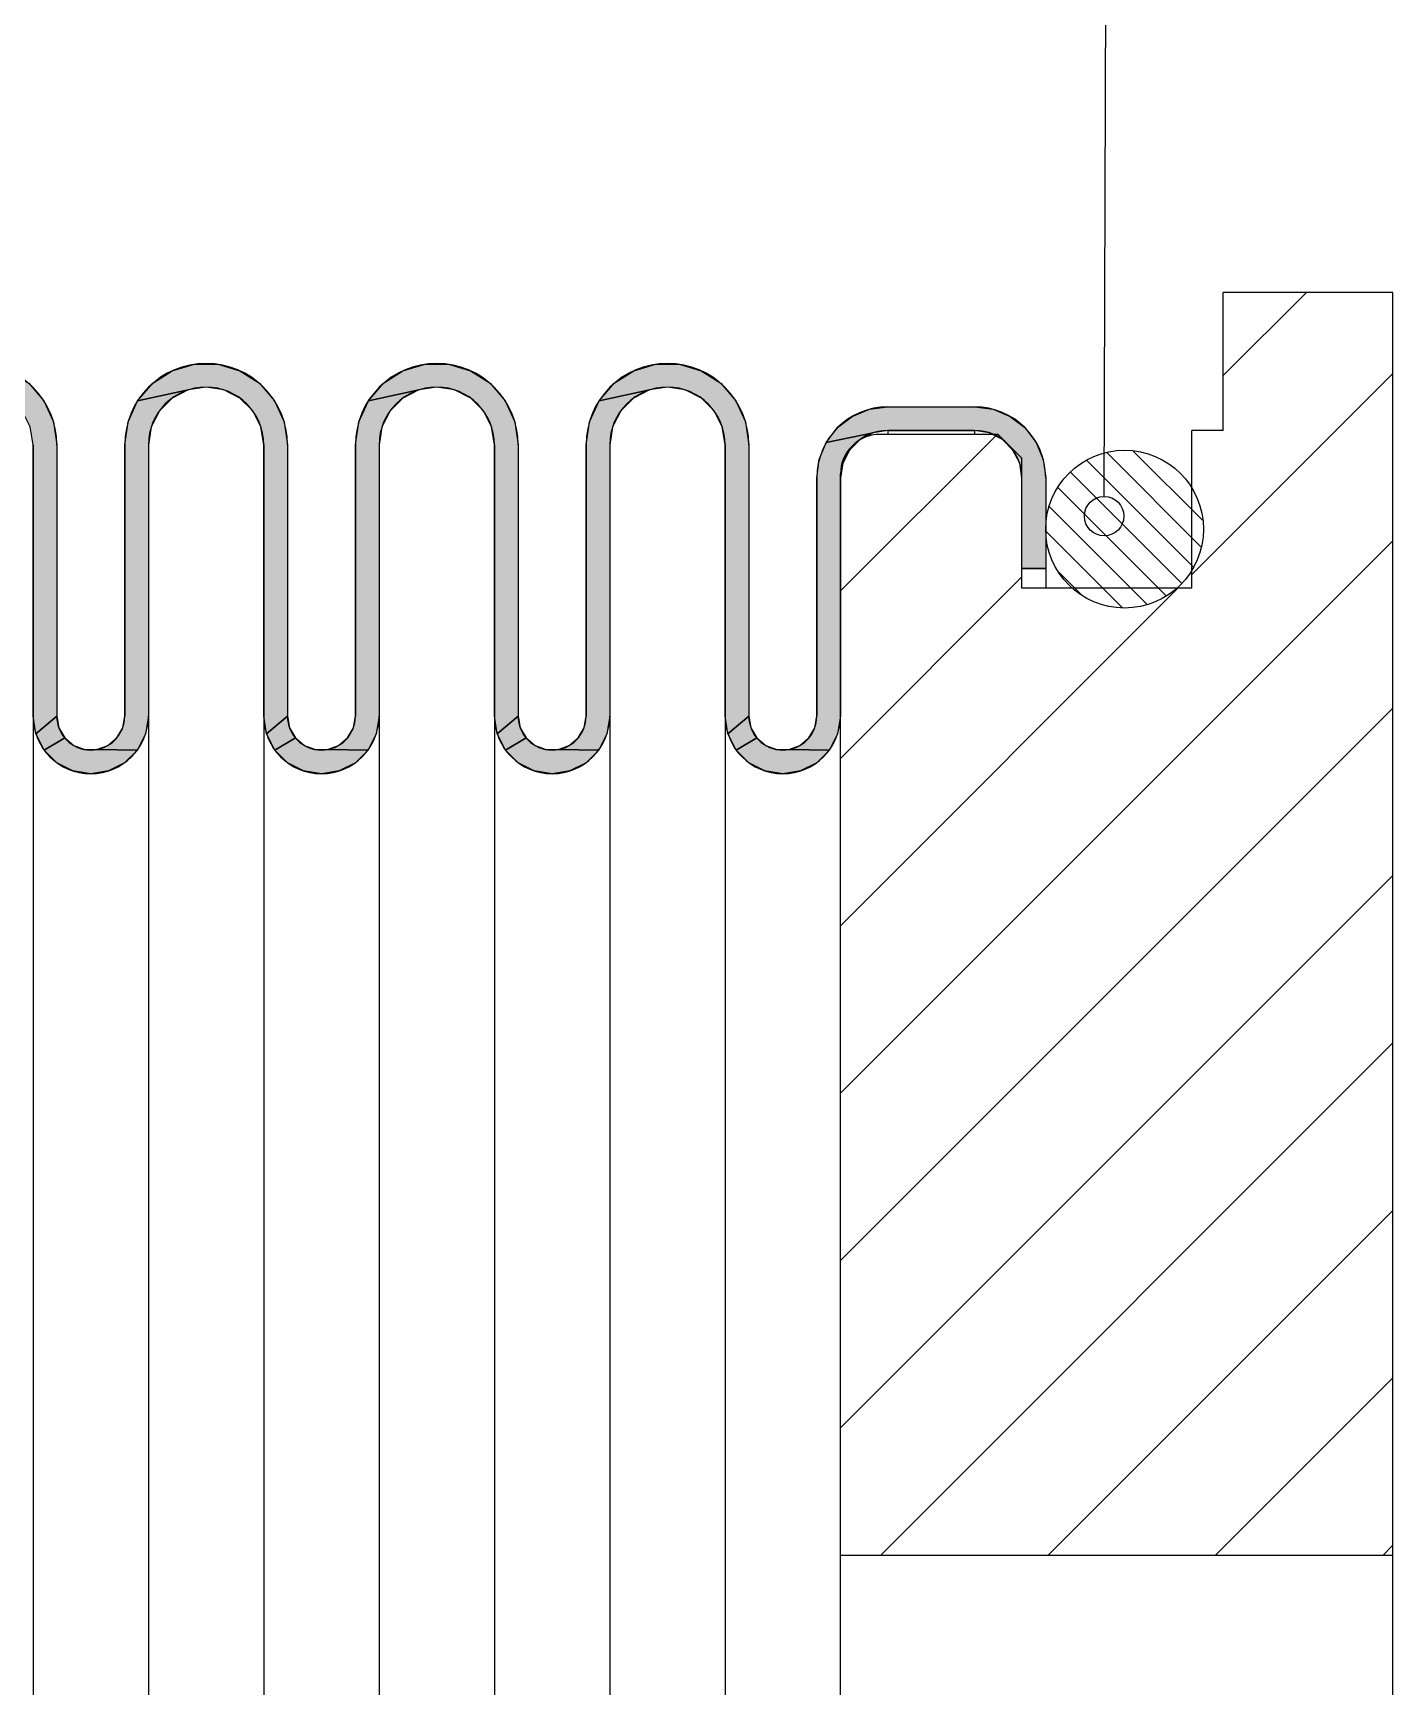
# Model space of a CAD drawing. Header units: millimetres. Extents: x -29 to 3384, y -388 to 1226.
# Drawn here: x 373.06 to 390.3, y 94.37 to 115.32 of the extents above; entities that cross this region are included whole.
import ezdxf

# ---------------------------------------------------------------- set-up
doc = ezdxf.new("R2010")
doc.units = ezdxf.units.MM

# ---------------------------------------------------------------- blocks, each defined once
blk = doc.blocks.new('*U4')
at = {"color": 2, "linetype": 'Continuous', "extrusion": (0, 0, -1)}
for points in [[(-129.052, 246.525), (-131.258, 246.208), (-128.558, 246.208)], [(-129.615, 246.69), (-130.765, 246.525), (-129.052, 246.525)], [(-130.765, 246.525), (-131.258, 246.208), (-129.052, 246.525)], [(-130.765, 246.525), (-129.615, 246.69), (-130.202, 246.69)], [(-128.558, 246.208), (-129.457, 246.04), (-128.174, 245.764)], [(-128.558, 246.208), (-129.908, 246.111), (-129.457, 246.04)], [(-131.258, 246.208), (-129.908, 246.111), (-128.558, 246.208)], [(-131.258, 246.208), (-130.36, 246.04), (-129.908, 246.111)], [(-131.258, 246.208), (-131.643, 245.764), (-130.36, 246.04)], [(-130.36, 246.04), (-131.643, 245.764), (-130.767, 245.832)], [(-130.767, 245.832), (-131.643, 245.764), (-131.091, 245.509)], [(-131.643, 245.764), (-131.886, 245.231), (-131.091, 245.509)], [(-131.091, 245.509), (-131.886, 245.231), (-131.298, 245.101)], [(-131.886, 245.231), (-131.97, 244.65), (-131.298, 245.101)], [(-131.298, 245.101), (-131.97, 244.65), (-131.37, 244.65)], [(-131.37, 244.65), (-131.97, 237.773), (-131.37, 237.773)], [(-131.97, 244.65), (-131.97, 237.773), (-131.37, 244.65)], [(-131.97, 237.773), (-131.441, 237.321), (-131.37, 237.773)]]:
    blk.add_solid(points, dxfattribs=at)
blk = doc.blocks.new('*U5')
at = {"color": 2, "linetype": 'Continuous', "extrusion": (0, 0, -1)}
for points in [[(-134.898, 246.525), (-137.104, 246.208), (-134.404, 246.208)], [(-135.461, 246.69), (-136.611, 246.525), (-134.898, 246.525)], [(-136.611, 246.525), (-137.104, 246.208), (-134.898, 246.525)], [(-136.611, 246.525), (-135.461, 246.69), (-136.048, 246.69)], [(-134.404, 246.208), (-135.303, 246.04), (-134.02, 245.764)], [(-134.404, 246.208), (-135.754, 246.111), (-135.303, 246.04)], [(-137.104, 246.208), (-135.754, 246.111), (-134.404, 246.208)], [(-137.104, 246.208), (-136.206, 246.04), (-135.754, 246.111)], [(-137.104, 246.208), (-137.489, 245.764), (-136.206, 246.04)], [(-136.206, 246.04), (-137.489, 245.764), (-136.613, 245.832)], [(-136.613, 245.832), (-137.489, 245.764), (-136.937, 245.509)], [(-137.489, 245.764), (-137.732, 245.231), (-136.937, 245.509)], [(-136.937, 245.509), (-137.732, 245.231), (-137.144, 245.101)], [(-137.732, 245.231), (-137.816, 244.65), (-137.144, 245.101)], [(-137.144, 245.101), (-137.816, 244.65), (-137.216, 244.65)], [(-137.216, 244.65), (-137.816, 237.773), (-137.216, 237.773)], [(-137.816, 244.65), (-137.816, 237.773), (-137.216, 244.65)], [(-137.816, 237.773), (-137.287, 237.321), (-137.216, 237.773)]]:
    blk.add_solid(points, dxfattribs=at)
blk = doc.blocks.new('*U6')
at = {"color": 2, "linetype": 'Continuous', "extrusion": (0, 0, -1)}
for points in [[(-140.744, 246.525), (-142.951, 246.208), (-140.251, 246.208)], [(-141.307, 246.69), (-142.457, 246.525), (-140.744, 246.525)], [(-142.457, 246.525), (-142.951, 246.208), (-140.744, 246.525)], [(-142.457, 246.525), (-141.307, 246.69), (-141.894, 246.69)], [(-140.251, 246.208), (-141.149, 246.04), (-139.866, 245.764)], [(-140.251, 246.208), (-141.601, 246.111), (-141.149, 246.04)], [(-142.951, 246.208), (-141.601, 246.111), (-140.251, 246.208)], [(-142.951, 246.208), (-142.052, 246.04), (-141.601, 246.111)], [(-142.951, 246.208), (-143.335, 245.764), (-142.052, 246.04)], [(-142.052, 246.04), (-143.335, 245.764), (-142.46, 245.832)], [(-142.46, 245.832), (-143.335, 245.764), (-142.783, 245.509)], [(-143.335, 245.764), (-143.579, 245.231), (-142.783, 245.509)], [(-142.783, 245.509), (-143.579, 245.231), (-142.991, 245.101)], [(-143.579, 245.231), (-143.662, 244.65), (-142.991, 245.101)], [(-142.991, 245.101), (-143.662, 244.65), (-143.062, 244.65)], [(-143.062, 244.65), (-143.662, 237.773), (-143.062, 237.773)], [(-143.662, 244.65), (-143.662, 237.773), (-143.062, 244.65)], [(-143.662, 237.773), (-143.134, 237.321), (-143.062, 237.773)]]:
    blk.add_solid(points, dxfattribs=at)
blk = doc.blocks.new('*U7')
at = {"color": 2, "linetype": 'Continuous', "extrusion": (0, 0, -1)}
for points in [[(-146.59, 246.525), (-148.797, 246.208), (-146.097, 246.208)], [(-147.153, 246.69), (-148.303, 246.525), (-146.59, 246.525)], [(-148.303, 246.525), (-148.797, 246.208), (-146.59, 246.525)], [(-148.303, 246.525), (-147.153, 246.69), (-147.74, 246.69)], [(-146.097, 246.208), (-146.995, 246.04), (-145.712, 245.764)], [(-146.097, 246.208), (-147.447, 246.111), (-146.995, 246.04)], [(-148.797, 246.208), (-147.447, 246.111), (-146.097, 246.208)], [(-148.797, 246.208), (-147.898, 246.04), (-147.447, 246.111)], [(-148.797, 246.208), (-149.181, 245.764), (-147.898, 246.04)], [(-147.898, 246.04), (-149.181, 245.764), (-148.306, 245.832)], [(-148.306, 245.832), (-149.181, 245.764), (-148.629, 245.509)], [(-149.181, 245.764), (-149.425, 245.231), (-148.629, 245.509)], [(-148.629, 245.509), (-149.425, 245.231), (-148.837, 245.101)], [(-149.425, 245.231), (-149.508, 244.65), (-148.837, 245.101)], [(-148.837, 245.101), (-149.508, 244.65), (-148.908, 244.65)], [(-148.908, 244.65), (-149.508, 237.773), (-148.908, 237.773)], [(-149.508, 244.65), (-149.508, 237.773), (-148.908, 244.65)], [(-149.508, 237.773), (-148.98, 237.321), (-148.908, 237.773)]]:
    blk.add_solid(points, dxfattribs=at)
blk = doc.blocks.new('*U11')
at = {"color": 2, "linetype": 'Continuous', "extrusion": (0, 0, -1)}
for points in [[(-134.02, 245.764), (-134.572, 245.509), (-133.776, 245.231)], [(-135.303, 246.04), (-134.895, 245.832), (-134.02, 245.764)], [(-134.895, 245.832), (-134.572, 245.509), (-134.02, 245.764)], [(-133.776, 245.231), (-134.364, 245.101), (-133.693, 244.65)], [(-134.572, 245.509), (-134.364, 245.101), (-133.776, 245.231)], [(-134.364, 245.101), (-134.293, 244.65), (-133.693, 244.65)], [(-133.693, 244.65), (-134.293, 237.773), (-133.693, 237.773)], [(-134.293, 244.65), (-134.293, 237.773), (-133.693, 244.65)], [(-133.693, 237.773), (-134.221, 237.321), (-133.641, 237.478)], [(-134.293, 237.773), (-134.221, 237.321), (-133.693, 237.773)], [(-133.641, 237.478), (-134.221, 237.321), (-133.491, 237.219)], [(-134.221, 237.321), (-134.014, 236.914), (-133.491, 237.219)], [(-133.262, 237.027), (-134.014, 236.914), (-132.981, 236.924)], [(-133.491, 237.219), (-134.014, 236.914), (-133.262, 237.027)]]:
    blk.add_solid(points, dxfattribs=at)
blk = doc.blocks.new('*U12')
at = {"color": 2, "linetype": 'Continuous', "extrusion": (0, 0, -1)}
for points in [[(-139.866, 245.764), (-140.418, 245.509), (-139.623, 245.231)], [(-141.149, 246.04), (-140.741, 245.832), (-139.866, 245.764)], [(-140.741, 245.832), (-140.418, 245.509), (-139.866, 245.764)], [(-139.623, 245.231), (-140.211, 245.101), (-139.539, 244.65)], [(-140.418, 245.509), (-140.211, 245.101), (-139.623, 245.231)], [(-140.211, 245.101), (-140.139, 244.65), (-139.539, 244.65)], [(-139.539, 244.65), (-140.139, 237.773), (-139.539, 237.773)], [(-140.139, 244.65), (-140.139, 237.773), (-139.539, 244.65)], [(-139.539, 237.773), (-140.067, 237.321), (-139.487, 237.478)], [(-140.139, 237.773), (-140.067, 237.321), (-139.539, 237.773)], [(-139.487, 237.478), (-140.067, 237.321), (-139.337, 237.219)], [(-140.067, 237.321), (-139.86, 236.914), (-139.337, 237.219)], [(-139.108, 237.027), (-139.86, 236.914), (-138.827, 236.924)], [(-139.337, 237.219), (-139.86, 236.914), (-139.108, 237.027)]]:
    blk.add_solid(points, dxfattribs=at)
blk = doc.blocks.new('*U13')
at = {"color": 2, "linetype": 'Continuous', "extrusion": (0, 0, -1)}
for points in [[(-145.712, 245.764), (-146.264, 245.509), (-145.469, 245.231)], [(-146.995, 246.04), (-146.588, 245.832), (-145.712, 245.764)], [(-146.588, 245.832), (-146.264, 245.509), (-145.712, 245.764)], [(-145.469, 245.231), (-146.057, 245.101), (-145.385, 244.65)], [(-146.264, 245.509), (-146.057, 245.101), (-145.469, 245.231)], [(-146.057, 245.101), (-145.985, 244.65), (-145.385, 244.65)], [(-145.385, 244.65), (-145.985, 237.773), (-145.385, 237.773)], [(-145.985, 244.65), (-145.985, 237.773), (-145.385, 244.65)], [(-145.385, 237.773), (-145.914, 237.321), (-145.333, 237.478)], [(-145.985, 237.773), (-145.914, 237.321), (-145.385, 237.773)], [(-145.333, 237.478), (-145.914, 237.321), (-145.184, 237.219)], [(-145.914, 237.321), (-145.706, 236.914), (-145.184, 237.219)], [(-144.954, 237.027), (-145.706, 236.914), (-144.673, 236.924)], [(-145.184, 237.219), (-145.706, 236.914), (-144.954, 237.027)]]:
    blk.add_solid(points, dxfattribs=at)
blk = doc.blocks.new('*U15')
at = {"color": 2, "linetype": 'Continuous', "extrusion": (0, 0, -1)}
for points in [[(-152.131, 245.37), (-156.504, 245.084), (-151.759, 245.084)], [(-152.565, 245.55), (-156.131, 245.37), (-152.131, 245.37)], [(-156.131, 245.37), (-156.504, 245.084), (-152.131, 245.37)], [(-153.031, 245.611), (-155.697, 245.55), (-152.565, 245.55)], [(-155.697, 245.55), (-156.131, 245.37), (-152.565, 245.55)], [(-155.697, 245.55), (-153.031, 245.611), (-155.231, 245.611)], [(-151.759, 245.084), (-152.661, 244.953), (-151.472, 244.711)], [(-151.759, 245.084), (-153.031, 245.011), (-152.661, 244.953)], [(-156.504, 245.084), (-153.031, 245.011), (-151.759, 245.084)], [(-156.504, 245.084), (-155.231, 245.011), (-153.031, 245.011)], [(-156.504, 245.084), (-155.602, 244.953), (-155.231, 245.011)], [(-156.504, 245.084), (-156.79, 244.711), (-155.602, 244.953)], [(-155.602, 244.953), (-156.79, 244.711), (-155.937, 244.782)], [(-155.937, 244.782), (-156.79, 244.711), (-156.202, 244.517)], [(-156.79, 244.711), (-156.97, 244.277), (-156.202, 244.517)], [(-156.202, 244.517), (-156.97, 244.277), (-156.373, 244.182)], [(-156.97, 244.277), (-157.031, 243.811), (-156.373, 244.182)], [(-156.373, 244.182), (-157.031, 243.811), (-156.431, 243.811)], [(-156.431, 243.811), (-157.031, 241.511), (-156.431, 241.511)], [(-157.031, 243.811), (-157.031, 241.511), (-156.431, 243.811)]]:
    blk.add_solid(points, dxfattribs=at)
blk = doc.blocks.new('*U17')
at = {"color": 2, "linetype": 'Continuous', "extrusion": (0, 0, -1)}
for points in [[(-152.661, 244.953), (-152.326, 244.782), (-151.472, 244.711)], [(-151.472, 244.711), (-152.061, 244.517), (-151.293, 244.277)], [(-152.061, 244.517), (-151.89, 244.182), (-151.293, 244.277)], [(-152.326, 244.782), (-152.061, 244.517), (-151.472, 244.711)], [(-151.293, 244.277), (-151.89, 244.182), (-151.231, 243.811)], [(-151.89, 244.182), (-151.831, 243.811), (-151.231, 243.811)], [(-151.231, 243.811), (-151.831, 237.773), (-151.231, 237.773)], [(-151.831, 243.811), (-151.831, 237.773), (-151.231, 243.811)], [(-151.231, 237.773), (-151.76, 237.321), (-151.179, 237.478)], [(-151.831, 237.773), (-151.76, 237.321), (-151.231, 237.773)], [(-151.179, 237.478), (-151.76, 237.321), (-151.03, 237.219)], [(-151.76, 237.321), (-151.552, 236.914), (-151.03, 237.219)], [(-150.801, 237.027), (-151.552, 236.914), (-150.519, 236.924)], [(-151.03, 237.219), (-151.552, 236.914), (-150.801, 237.027)]]:
    blk.add_solid(points, dxfattribs=at)
blk = doc.blocks.new('*U21')
at = {"color": 2, "linetype": 'Continuous', "extrusion": (0, 0, -1)}
for points in [[(-131.97, 237.773), (-132.022, 237.478), (-131.441, 237.321)], [(-132.022, 237.478), (-132.171, 237.219), (-131.441, 237.321)], [(-131.441, 237.321), (-132.171, 237.219), (-131.649, 236.914)]]:
    blk.add_solid(points, dxfattribs=at)
blk = doc.blocks.new('*U22')
at = {"color": 2, "linetype": 'Continuous', "extrusion": (0, 0, -1)}
for points in [[(-137.816, 237.773), (-137.868, 237.478), (-137.287, 237.321)], [(-137.868, 237.478), (-138.018, 237.219), (-137.287, 237.321)], [(-137.287, 237.321), (-138.018, 237.219), (-137.495, 236.914)]]:
    blk.add_solid(points, dxfattribs=at)
blk = doc.blocks.new('*U23')
at = {"color": 2, "linetype": 'Continuous', "extrusion": (0, 0, -1)}
for points in [[(-143.662, 237.773), (-143.714, 237.478), (-143.134, 237.321)], [(-143.714, 237.478), (-143.864, 237.219), (-143.134, 237.321)], [(-143.134, 237.321), (-143.864, 237.219), (-143.341, 236.914)]]:
    blk.add_solid(points, dxfattribs=at)
blk = doc.blocks.new('*U24')
at = {"color": 2, "linetype": 'Continuous', "extrusion": (0, 0, -1)}
for points in [[(-149.508, 237.773), (-149.56, 237.478), (-148.98, 237.321)], [(-149.56, 237.478), (-149.71, 237.219), (-148.98, 237.321)], [(-148.98, 237.321), (-149.71, 237.219), (-149.187, 236.914)]]:
    blk.add_solid(points, dxfattribs=at)
blk = doc.blocks.new('*U28')
at = {"color": 2, "linetype": 'Continuous', "extrusion": (0, 0, -1)}
for points in [[(-132.171, 237.219), (-132.401, 237.027), (-131.649, 236.914)], [(-132.401, 237.027), (-132.682, 236.924), (-131.649, 236.914)], [(-132.981, 236.924), (-134.014, 236.914), (-131.649, 236.914)], [(-131.649, 236.914), (-132.682, 236.924), (-132.981, 236.924)], [(-131.649, 236.914), (-133.69, 236.59), (-131.972, 236.59)], [(-134.014, 236.914), (-133.69, 236.59), (-131.649, 236.914)], [(-131.972, 236.59), (-133.283, 236.383), (-132.38, 236.383)], [(-133.69, 236.59), (-133.283, 236.383), (-131.972, 236.59)], [(-133.283, 236.383), (-132.831, 236.311), (-132.38, 236.383)]]:
    blk.add_solid(points, dxfattribs=at)
blk = doc.blocks.new('*U29')
at = {"color": 2, "linetype": 'Continuous', "extrusion": (0, 0, -1)}
for points in [[(-138.018, 237.219), (-138.247, 237.027), (-137.495, 236.914)], [(-138.247, 237.027), (-138.528, 236.924), (-137.495, 236.914)], [(-138.827, 236.924), (-139.86, 236.914), (-137.495, 236.914)], [(-137.495, 236.914), (-138.528, 236.924), (-138.827, 236.924)], [(-137.495, 236.914), (-139.537, 236.59), (-137.818, 236.59)], [(-139.86, 236.914), (-139.537, 236.59), (-137.495, 236.914)], [(-137.818, 236.59), (-139.129, 236.383), (-138.226, 236.383)], [(-139.537, 236.59), (-139.129, 236.383), (-137.818, 236.59)], [(-139.129, 236.383), (-138.677, 236.311), (-138.226, 236.383)]]:
    blk.add_solid(points, dxfattribs=at)
blk = doc.blocks.new('*U30')
at = {"color": 2, "linetype": 'Continuous', "extrusion": (0, 0, -1)}
for points in [[(-143.864, 237.219), (-144.093, 237.027), (-143.341, 236.914)], [(-144.093, 237.027), (-144.374, 236.924), (-143.341, 236.914)], [(-144.673, 236.924), (-145.706, 236.914), (-143.341, 236.914)], [(-143.341, 236.914), (-144.374, 236.924), (-144.673, 236.924)], [(-143.341, 236.914), (-145.383, 236.59), (-143.665, 236.59)], [(-145.706, 236.914), (-145.383, 236.59), (-143.341, 236.914)], [(-143.665, 236.59), (-144.975, 236.383), (-144.072, 236.383)], [(-145.383, 236.59), (-144.975, 236.383), (-143.665, 236.59)], [(-144.975, 236.383), (-144.524, 236.311), (-144.072, 236.383)]]:
    blk.add_solid(points, dxfattribs=at)
blk = doc.blocks.new('*U31')
at = {"color": 2, "linetype": 'Continuous', "extrusion": (0, 0, -1)}
for points in [[(-149.71, 237.219), (-149.939, 237.027), (-149.187, 236.914)], [(-149.939, 237.027), (-150.22, 236.924), (-149.187, 236.914)], [(-150.519, 236.924), (-151.552, 236.914), (-149.187, 236.914)], [(-149.187, 236.914), (-150.22, 236.924), (-150.519, 236.924)], [(-149.187, 236.914), (-151.229, 236.59), (-149.511, 236.59)], [(-151.552, 236.914), (-151.229, 236.59), (-149.187, 236.914)], [(-149.511, 236.59), (-150.821, 236.383), (-149.918, 236.383)], [(-151.229, 236.59), (-150.821, 236.383), (-149.511, 236.59)], [(-150.821, 236.383), (-150.37, 236.311), (-149.918, 236.383)]]:
    blk.add_solid(points, dxfattribs=at)

msp = doc.modelspace()

# ---------------------------------------------------------------- linework, layer by layer
at = {"color": 2, "linetype": 'Continuous'}
for p, q in [((386.63749, 109.45331), (386.67027, 119.71141)), ((388.14575, 110.9839), (389.20033, 112.03848)), ((387.74575, 108.46258), (390.29575, 111.01258)), ((375.03147, 110.80272), (374.82775, 110.69892)), ((377.95455, 110.80272), (377.75083, 110.69892)), ((380.87762, 110.80272), (380.67391, 110.69892)), ((383.66281, 110.55782), (383.89575, 110.58848)), ((383.71034, 110.25912), (383.54308, 110.17389)), ((383.29575, 108.25522), (385.27901, 110.23848)), ((387.76891, 108.5557), (386.41297, 109.91164)), ((387.86596, 108.81221), (386.66948, 110.00869)), ((387.88097, 109.15075), (387.00802, 110.0237)), ((387.61885, 108.35221), (386.20948, 109.76158)), ((387.42365, 108.19386), (386.05113, 109.56638)), ((387.18061, 108.08334), (385.94061, 109.32334)), ((386.86831, 108.0421), (385.89936, 109.01104)), ((383.29575, 101.89126), (390.29575, 108.89126)), ((383.29575, 106.1339), (385.59575, 108.4339)), ((386.34693, 108.20992), (386.06719, 108.48966)), ((383.29575, 104.01258), (387.57165, 108.28848)), ((383.29575, 99.76994), (390.29575, 106.76994)), ((373.36498, 106.66925), (373.39096, 106.52192)), ((376.28806, 106.66925), (376.31404, 106.52192)), ((379.21114, 106.66925), (379.23711, 106.52192)), ((382.13421, 106.66925), (382.16019, 106.52192)), ((383.29575, 97.64862), (390.29575, 104.64862)), ((383.80693, 96.03848), (390.29575, 102.5273)), ((385.92825, 96.03848), (390.29575, 100.40598)), ((388.04957, 96.03848), (390.29575, 98.28466)), ((390.17089, 96.03848), (390.29575, 96.16334))]:
    msp.add_line(p, q, dxfattribs=at)
at = {"color": 7, "linetype": 'Continuous'}
for p, q in [((388.14575, 110.28848), (388.14575, 112.03848)), ((390.29575, 112.03848), (388.14575, 112.03848)), ((390.29575, 72.03848), (390.29575, 112.03848)), ((383.89575, 110.58848), (384.99575, 110.58848)), ((383.89575, 110.28848), (383.89575, 110.23848)), ((383.89575, 110.28848), (384.99575, 110.28848)), ((384.99575, 110.28848), (384.99575, 110.23848)), ((387.74575, 108.28848), (387.74575, 110.28848)), ((388.14575, 110.28848), (387.74575, 110.28848)), ((373.06498, 110.10771), (373.06498, 73.96925)), ((373.36498, 110.10771), (373.36498, 106.66925)), ((374.22652, 110.10771), (374.22652, 106.66925)), ((374.52652, 110.10771), (374.52652, 73.96925)), ((375.98806, 110.10771), (375.98806, 73.96925)), ((376.28806, 110.10771), (376.28806, 106.66925)), ((377.1496, 110.10771), (377.1496, 106.66925)), ((377.4496, 110.10771), (377.4496, 73.96925)), ((378.91114, 110.10771), (378.91114, 73.96925)), ((379.21114, 110.10771), (379.21114, 106.66925)), ((380.07267, 110.10771), (380.07267, 106.66925)), ((380.37267, 110.10771), (380.37267, 73.96925)), ((381.83421, 110.10771), (381.83421, 73.96925)), ((382.13421, 110.10771), (382.13421, 106.66925)), ((385.29575, 110.23848), (383.79575, 110.23848)), ((385.59575, 109.93848), (385.29575, 110.23848)), ((385.59575, 108.28848), (385.59575, 109.93848)), ((382.99575, 109.68848), (382.99575, 106.66925)), ((383.29575, 74.33848), (383.29575, 109.73848)), ((385.89575, 109.68848), (385.89575, 108.28848)), ((385.59575, 108.53848), (385.89575, 108.53848)), ((387.74575, 108.28848), (385.59575, 108.28848)), ((383.29575, 96.03848), (390.29575, 96.03848))]:
    msp.add_line(p, q, dxfattribs=at)
at = {"color": 2, "linetype": 'Continuous'}
for points in [[(371.90602, 111.04533), (372.18752, 111.12799), (372.48091, 111.12799), (372.76241, 111.04533), (373.00922, 110.88672), (373.20135, 110.66499), (373.32323, 110.39811), (373.36498, 110.10771), (373.36498, 106.66925), (373.10075, 106.44343), (373.06498, 106.66925), (373.06498, 110.10771), (373.02922, 110.33353), (372.92542, 110.53725), (372.76375, 110.69892), (372.56003, 110.80272), (372.33421, 110.83848), (372.10839, 110.80272), (371.46707, 110.66499), (371.6592, 110.88672), (371.90602, 111.04533)], [(371.90602, 111.04533), (372.18752, 111.12799), (372.48091, 111.12799), (372.76241, 111.04533), (373.00922, 110.88672), (373.20135, 110.66499), (373.32323, 110.39811), (373.36498, 110.10771)], [(374.82909, 111.04533), (375.1106, 111.12799), (375.40398, 111.12799), (375.68549, 111.04533), (375.9323, 110.88672), (376.12443, 110.66499), (376.24631, 110.39811), (376.28806, 110.10771), (376.28806, 106.66925), (376.02382, 106.44343), (375.98806, 106.66925), (375.98806, 110.10771), (375.95229, 110.33353), (375.84849, 110.53725), (375.68682, 110.69892), (375.48311, 110.80272), (375.25729, 110.83848), (375.03147, 110.80272), (374.39015, 110.66499), (374.58228, 110.88672), (374.82909, 111.04533)], [(374.82909, 111.04533), (375.1106, 111.12799), (375.40398, 111.12799), (375.68549, 111.04533), (375.9323, 110.88672), (376.12443, 110.66499), (376.24631, 110.39811), (376.28806, 110.10771)], [(377.75217, 111.04533), (378.03367, 111.12799), (378.32706, 111.12799), (378.60856, 111.04533), (378.85538, 110.88672), (379.0475, 110.66499), (379.16938, 110.39811), (379.21114, 110.10771), (379.21114, 106.66925), (378.9469, 106.44343), (378.91114, 106.66925), (378.91114, 110.10771), (378.87537, 110.33353), (378.77157, 110.53725), (378.6099, 110.69892), (378.40619, 110.80272), (378.18037, 110.83848), (377.95455, 110.80272), (377.31323, 110.66499), (377.50536, 110.88672), (377.75217, 111.04533)], [(377.75217, 111.04533), (378.03367, 111.12799), (378.32706, 111.12799), (378.60856, 111.04533), (378.85538, 110.88672), (379.0475, 110.66499), (379.16938, 110.39811), (379.21114, 110.10771)], [(380.67525, 111.04533), (380.95675, 111.12799), (381.25014, 111.12799), (381.53164, 111.04533), (381.77845, 110.88672), (381.97058, 110.66499), (382.09246, 110.39811), (382.13421, 110.10771), (382.13421, 106.66925), (381.86998, 106.44343), (381.83421, 106.66925), (381.83421, 110.10771), (381.79845, 110.33353), (381.69465, 110.53725), (381.53298, 110.69892), (381.32926, 110.80272), (381.10344, 110.83848), (380.87762, 110.80272), (380.2363, 110.66499), (380.42843, 110.88672), (380.67525, 111.04533)], [(380.67525, 111.04533), (380.95675, 111.12799), (381.25014, 111.12799), (381.53164, 111.04533), (381.77845, 110.88672), (381.97058, 110.66499), (382.09246, 110.39811), (382.13421, 110.10771)], [(373.06498, 110.10771), (373.02922, 110.33353), (372.92542, 110.53725), (372.76375, 110.69892), (372.56003, 110.80272), (372.33421, 110.83848), (372.10839, 110.80272), (371.46707, 110.66499), (371.6592, 110.88672), (371.90602, 111.04533)], [(375.98806, 110.10771), (375.95229, 110.33353), (375.84849, 110.53725), (375.68682, 110.69892), (375.48311, 110.80272), (375.25729, 110.83848), (375.03147, 110.80272), (374.39015, 110.66499), (374.58228, 110.88672), (374.82909, 111.04533)], [(378.91114, 110.10771), (378.87537, 110.33353), (378.77157, 110.53725), (378.6099, 110.69892), (378.40619, 110.80272), (378.18037, 110.83848), (377.95455, 110.80272), (377.31323, 110.66499), (377.50536, 110.88672), (377.75217, 111.04533)], [(381.83421, 110.10771), (381.79845, 110.33353), (381.69465, 110.53725), (381.53298, 110.69892), (381.32926, 110.80272), (381.10344, 110.83848), (380.87762, 110.80272), (380.2363, 110.66499), (380.42843, 110.88672), (380.67525, 111.04533)], [(374.82775, 110.69892), (374.66608, 110.53725), (374.56229, 110.33353), (374.52652, 110.10771), (374.52652, 106.66925), (374.49075, 106.44343), (374.38696, 106.23972), (373.87055, 106.24503), (374.01114, 106.29619), (374.12574, 106.39236), (374.20054, 106.52192), (374.22652, 106.66925), (374.22652, 110.10771), (374.26827, 110.39811), (374.39015, 110.66499), (375.03147, 110.80272), (374.82775, 110.69892)], [(374.22652, 110.10771), (374.26827, 110.39811), (374.39015, 110.66499)], [(374.82775, 110.69892), (374.66608, 110.53725), (374.56229, 110.33353), (374.52652, 110.10771)], [(377.75083, 110.69892), (377.58916, 110.53725), (377.48536, 110.33353), (377.4496, 110.10771), (377.4496, 106.66925), (377.41383, 106.44343), (377.31003, 106.23972), (376.79363, 106.24503), (376.93421, 106.29619), (377.04882, 106.39236), (377.12362, 106.52192), (377.1496, 106.66925), (377.1496, 110.10771), (377.19135, 110.39811), (377.31323, 110.66499), (377.95455, 110.80272), (377.75083, 110.69892)], [(377.1496, 110.10771), (377.19135, 110.39811), (377.31323, 110.66499)], [(377.75083, 110.69892), (377.58916, 110.53725), (377.48536, 110.33353), (377.4496, 110.10771)], [(380.67391, 110.69892), (380.51224, 110.53725), (380.40844, 110.33353), (380.37267, 110.10771), (380.37267, 106.66925), (380.33691, 106.44343), (380.23311, 106.23972), (379.71671, 106.24503), (379.85729, 106.29619), (379.97189, 106.39236), (380.0467, 106.52192), (380.07267, 106.66925), (380.07267, 110.10771), (380.11443, 110.39811), (380.2363, 110.66499), (380.87762, 110.80272), (380.67391, 110.69892)], [(380.07267, 110.10771), (380.11443, 110.39811), (380.2363, 110.66499)], [(380.67391, 110.69892), (380.51224, 110.53725), (380.40844, 110.33353), (380.37267, 110.10771)], [(383.66281, 110.55782), (383.89575, 110.58848), (384.99575, 110.58848), (385.22869, 110.55782), (385.44575, 110.4679), (385.63215, 110.32488), (385.77517, 110.13848), (385.86508, 109.92142), (385.89575, 109.68848), (385.89575, 108.53848), (385.59575, 108.53848), (385.59575, 109.68848), (385.56638, 109.87389), (385.48116, 110.04115), (385.34842, 110.17389), (385.18116, 110.25912), (384.99575, 110.28848), (383.89575, 110.28848), (383.71034, 110.25912), (383.11633, 110.13848), (383.25935, 110.32488), (383.44575, 110.4679), (383.66281, 110.55782)], [(383.89575, 110.28848), (383.71034, 110.25912), (383.11633, 110.13848), (383.25935, 110.32488), (383.44575, 110.4679), (383.66281, 110.55782)], [(384.99575, 110.58848), (385.22869, 110.55782), (385.44575, 110.4679), (385.63215, 110.32488), (385.77517, 110.13848), (385.86508, 109.92142), (385.89575, 109.68848)], [(383.54308, 110.17389), (383.41034, 110.04115), (383.32512, 109.87389), (383.29575, 109.68848), (383.29575, 106.66925), (383.25998, 106.44343), (383.15619, 106.23972), (382.63978, 106.24503), (382.78037, 106.29619), (382.89497, 106.39236), (382.96977, 106.52192), (382.99575, 106.66925), (382.99575, 109.68848), (383.02642, 109.92142), (383.11633, 110.13848), (383.71034, 110.25912), (383.54308, 110.17389)], [(385.59575, 109.68848), (385.56638, 109.87389), (385.48116, 110.04115), (385.34842, 110.17389), (385.18116, 110.25912), (384.99575, 110.28848)], [(382.99575, 109.68848), (383.02642, 109.92142), (383.11633, 110.13848)], [(383.54308, 110.17389), (383.41034, 110.04115), (383.32512, 109.87389), (383.29575, 109.68848)], [(373.36498, 106.66925), (373.10075, 106.44343), (373.06498, 106.66925)], [(373.39096, 106.52192), (373.46576, 106.39236), (373.20455, 106.23972), (373.10075, 106.44343), (373.36498, 106.66925), (373.39096, 106.52192)], [(373.39096, 106.52192), (373.46576, 106.39236), (373.20455, 106.23972), (373.10075, 106.44343)], [(374.52652, 106.66925), (374.49075, 106.44343), (374.38696, 106.23972), (373.87055, 106.24503), (374.01114, 106.29619), (374.12574, 106.39236), (374.20054, 106.52192), (374.22652, 106.66925)], [(376.28806, 106.66925), (376.02382, 106.44343), (375.98806, 106.66925)], [(376.31404, 106.52192), (376.38884, 106.39236), (376.12762, 106.23972), (376.02382, 106.44343), (376.28806, 106.66925), (376.31404, 106.52192)], [(376.31404, 106.52192), (376.38884, 106.39236), (376.12762, 106.23972), (376.02382, 106.44343)], [(377.4496, 106.66925), (377.41383, 106.44343), (377.31003, 106.23972), (376.79363, 106.24503), (376.93421, 106.29619), (377.04882, 106.39236), (377.12362, 106.52192), (377.1496, 106.66925)], [(379.21114, 106.66925), (378.9469, 106.44343), (378.91114, 106.66925)], [(379.23711, 106.52192), (379.31192, 106.39236), (379.0507, 106.23972), (378.9469, 106.44343), (379.21114, 106.66925), (379.23711, 106.52192)], [(379.23711, 106.52192), (379.31192, 106.39236), (379.0507, 106.23972), (378.9469, 106.44343)], [(380.37267, 106.66925), (380.33691, 106.44343), (380.23311, 106.23972), (379.71671, 106.24503), (379.85729, 106.29619), (379.97189, 106.39236), (380.0467, 106.52192), (380.07267, 106.66925)], [(382.13421, 106.66925), (381.86998, 106.44343), (381.83421, 106.66925)], [(382.16019, 106.52192), (382.23499, 106.39236), (381.97378, 106.23972), (381.86998, 106.44343), (382.13421, 106.66925), (382.16019, 106.52192)], [(382.16019, 106.52192), (382.23499, 106.39236), (381.97378, 106.23972), (381.86998, 106.44343)], [(383.29575, 106.66925), (383.25998, 106.44343), (383.15619, 106.23972), (382.63978, 106.24503), (382.78037, 106.29619), (382.89497, 106.39236), (382.96977, 106.52192), (382.99575, 106.66925)], [(373.87055, 106.24503), (374.38696, 106.23972), (374.22529, 106.07805), (374.02157, 105.97425), (373.79575, 105.93848), (373.56993, 105.97425), (373.36622, 106.07805), (373.20455, 106.23972), (373.46576, 106.39236), (373.58037, 106.29619), (373.72095, 106.24503), (373.87055, 106.24503)], [(373.46576, 106.39236), (373.58037, 106.29619), (373.72095, 106.24503), (373.87055, 106.24503)], [(376.79363, 106.24503), (377.31003, 106.23972), (377.14836, 106.07805), (376.94465, 105.97425), (376.71883, 105.93848), (376.49301, 105.97425), (376.28929, 106.07805), (376.12762, 106.23972), (376.38884, 106.39236), (376.50344, 106.29619), (376.64403, 106.24503), (376.79363, 106.24503)], [(376.38884, 106.39236), (376.50344, 106.29619), (376.64403, 106.24503), (376.79363, 106.24503)], [(379.71671, 106.24503), (380.23311, 106.23972), (380.07144, 106.07805), (379.86772, 105.97425), (379.6419, 105.93848), (379.41608, 105.97425), (379.21237, 106.07805), (379.0507, 106.23972), (379.31192, 106.39236), (379.42652, 106.29619), (379.5671, 106.24503), (379.71671, 106.24503)], [(379.31192, 106.39236), (379.42652, 106.29619), (379.5671, 106.24503), (379.71671, 106.24503)], [(382.63978, 106.24503), (383.15619, 106.23972), (382.99452, 106.07805), (382.7908, 105.97425), (382.56498, 105.93848), (382.33916, 105.97425), (382.13545, 106.07805), (381.97378, 106.23972), (382.23499, 106.39236), (382.3496, 106.29619), (382.49018, 106.24503), (382.63978, 106.24503)], [(382.23499, 106.39236), (382.3496, 106.29619), (382.49018, 106.24503), (382.63978, 106.24503)], [(374.38696, 106.23972), (374.22529, 106.07805), (374.02157, 105.97425), (373.79575, 105.93848), (373.56993, 105.97425), (373.36622, 106.07805), (373.20455, 106.23972)], [(377.31003, 106.23972), (377.14836, 106.07805), (376.94465, 105.97425), (376.71883, 105.93848), (376.49301, 105.97425), (376.28929, 106.07805), (376.12762, 106.23972)], [(380.23311, 106.23972), (380.07144, 106.07805), (379.86772, 105.97425), (379.6419, 105.93848), (379.41608, 105.97425), (379.21237, 106.07805), (379.0507, 106.23972)], [(383.15619, 106.23972), (382.99452, 106.07805), (382.7908, 105.97425), (382.56498, 105.93848), (382.33916, 105.97425), (382.13545, 106.07805), (381.97378, 106.23972)]]:
    msp.add_lwpolyline(points, dxfattribs=at)
at = {"color": 7, "linetype": 'Continuous'}
msp.add_circle((386.89575, 109.03848), 1, dxfattribs=at)
at = {"color": 2, "linetype": 'Continuous'}
msp.add_circle((386.63669, 109.20331), 0.25, dxfattribs=at)
at = {"color": 7, "linetype": 'Continuous'}
for centre, radius, start, end in [((372.33421, 110.10771), 1.03077, 0, 180), ((375.25729, 110.10771), 1.03077, 0, 180), ((378.18037, 110.10771), 1.03077, 0, 180), ((381.10344, 110.10771), 1.03077, 0, 180), ((375.25729, 110.10771), 0.73077, 0, 180), ((378.18037, 110.10771), 0.73077, 0, 180), ((381.10344, 110.10771), 0.73077, 0, 180), ((383.89575, 109.68848), 0.9, 90, 180), ((384.99575, 109.68848), 0.9, 0, 90), ((383.89575, 109.68848), 0.6, 90, 180), ((384.99575, 109.68848), 0.6, 0, 90), ((383.79575, 109.73848), 0.5, 90, 180), ((373.79575, 106.66925), 0.73077, 180, 0), ((373.79575, 106.66925), 0.43077, 180, 0), ((376.71883, 106.66925), 0.73077, 180, 0), ((376.71883, 106.66925), 0.43077, 180, 0), ((379.6419, 106.66925), 0.73077, 180, 0), ((379.6419, 106.66925), 0.43077, 180, 0), ((382.56498, 106.66925), 0.73077, 180, 0), ((382.56498, 106.66925), 0.43077, 180, 0)]:
    msp.add_arc(centre, radius, start, end, dxfattribs=at)

# ---------------------------------------------------------------- block references
at = {"color": 2, "linetype": 'Continuous', "xscale": 0.5, "yscale": 0.5, "zscale": 0.5}
for name in ['*U4', '*U5', '*U6', '*U7', '*U11', '*U12', '*U13', '*U15', '*U17', '*U21', '*U22', '*U23', '*U24', '*U28', '*U29', '*U30', '*U31']:
    msp.add_blockref(name, (307.38009, -12.21717), dxfattribs=at)

doc.saveas('drawing.dxf')
